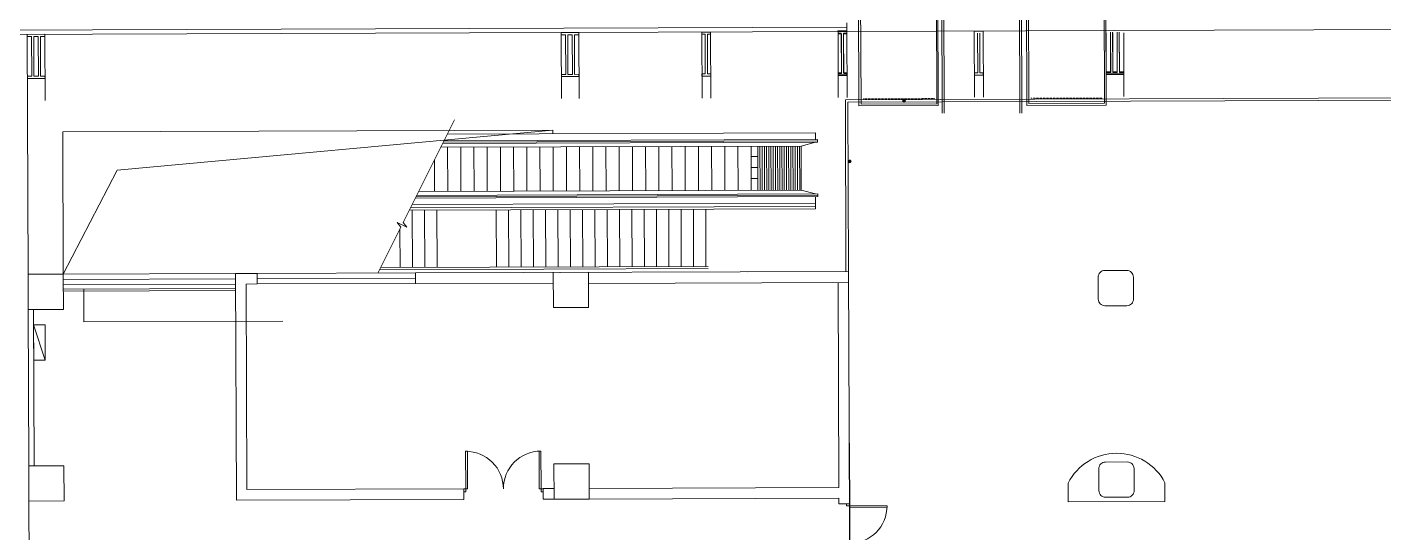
# Model space of a CAD drawing. Header units: millimetres. Extents: x 395197 to 699875, y 745 to 708816.
# Drawn here: x 480476 to 511309, y 579693 to 591177 of the extents above; entities that cross this region are included whole.
import ezdxf

# ---------------------------------------------------------------- set-up
doc = ezdxf.new("R2010")
doc.units = ezdxf.units.MM
doc.linetypes.add('DASHDOT2', pattern=[0.5, 0.25, -0.125, 0, -0.125])
doc.linetypes.add('DASHED', pattern=[0.75, 0.5, -0.25])
for name, color, linetype, lineweight in [('1', 253, 'Continuous', 9), ('2', 253, 'Continuous', 9), ('3', 3, 'Continuous', 9), ('4', 4, 'Continuous', 9), ('5', 5, 'Continuous', 9), ('ARDIM', 4, 'Continuous', 9), ('ARDOOR', 252, 'Continuous', 9), ('ARWALL', 7, 'Continuous', 9), ('CONCRETE', 65, 'Continuous', 9), ('DIM_LEAD', 3, 'Continuous', 9), ('ESCALATOR', 3, 'Continuous', 9), ('STAIR', 2, 'Continuous', 9), ('TRUSS', 53, 'Continuous', 9), ('家俱', 4, 'Continuous', 9), ('水箱', 16, 'Continuous', 9)]:
    doc.layers.add(name, color=color, linetype=linetype, lineweight=lineweight)
doc.layers.add('EECOMM', color=1, linetype='DASHDOT2')

# ---------------------------------------------------------------- blocks, each defined once
blk = doc.blocks.new('AUD05D1S')
for p, q in [((-0.95, 0), (-0.95, 0.95)), ((-0.95, 0.95), (-0.904, 0.95)), ((-0.904, 0), (-0.904, 0.95)), ((0.95, 0.95), (0.904, 0.95)), ((0.904, 0), (0.904, 0.95)), ((0.95, 0), (0.95, 0.95)), ((-0.95, 0), (-0.904, 0)), ((0.95, 0), (0.904, 0))]:
    blk.add_line(p, q)
for points in [[(-1, 0), (-0.95, 0), (-0.95, -0.075), (-1, -0.075)], [(1, 0), (0.95, 0), (0.95, -0.075), (1, -0.075)]]:
    blk.add_lwpolyline(points)
for centre, start, end in [((-0.95, 0), 0, 90), ((0.95, 0), 90, 180)]:
    blk.add_arc(centre, 0.95, start, end)
blk = doc.blocks.new('SX1')
at = {"layer": '水箱'}
blk.add_line((0, -130), (800, 130), dxfattribs=at)
blk.add_lwpolyline([(0, -130), (800, -130), (800, 130), (0, 130)], close=True, dxfattribs=at)
blk.add_solid([(0, -130), (800, -130), (800, 130), (0, -130)], dxfattribs=at)

msp = doc.modelspace()

# ---------------------------------------------------------------- linework, layer by layer
at = {"layer": '1', "extrusion": (-3.52896e-06, 4.65939e-05, 1)}
msp.add_line((480517, 580415, 0), (480524, 578355, 0), dxfattribs=at)
at = {"layer": '1', "extrusion": (-3.52896e-06, 4.65939e-05, 1), "elevation": 33}
msp.add_lwpolyline([(486290, 584497), (481765, 584482), (481762, 585229)], dxfattribs=at)
at = {"layer": '2', "extrusion": (-3.52896e-06, 4.65939e-05, 1)}
for p, q in [((480884, 589514, 0), (480879, 590964, 0)), ((492619, 589554, 0), (492613, 591004, 0)), ((493019, 589556, 0), (493013, 591006, 0)), ((505002, 589598, 0), (504997, 591048, 0)), ((505402, 589599, 0), (505397, 591049, 0)), ((485213, 585583, 0), (481299, 585570, 0)), ((489303, 585597, 0), (485703, 585585, 0)), ((499145, 585630, 0), (496853, 585622, 0)), ((485214, 585344, 0), (481300, 585330, 0)), ((485214, 585244, 0), (481300, 585230, 0)), ((489304, 585357, 0), (485704, 585345, 0)), ((485214, 585194, 0), (481300, 585180, 0))]:
    msp.add_line(p, q, dxfattribs=at)
at = {"layer": '2', "extrusion": (-3.52896e-06, 4.65939e-05, 1), "elevation": 33}
for points in [[(495815, 589566), (495810, 591066), (496010, 591066), (496015, 589566)], [(498911, 589576), (498906, 591076), (499106, 591077), (499111, 589577)], [(502007, 589587), (502002, 591087), (502202, 591088), (502207, 589588)]]:
    msp.add_lwpolyline(points, dxfattribs=at)
at = {"layer": '3', "color": 252, "extrusion": (-3.52896e-06, 4.65939e-05, 1)}
for p, q in [((441906, 590978, 0), (499106, 591177, 0)), ((441992, 590878, 0), (499106, 591077, 0)), ((505195, 591098, 0), (548540, 591249, 0)), ((480480, 591012, 0), (480499, 585567, 0)), ((481288, 588798, 0), (492422, 588837, 0)), ((481288, 588798, 0), (481299, 585570, 0)), ((492422, 588837, 0), (492422, 588757, 0)), ((498394, 587178, 0), (498395, 587053, 0)), ((489233, 585721, 0), (489228, 587021, 0)), ((489513, 585722, 0), (489508, 587022, 0)), ((489793, 585723, 0), (489788, 587023, 0)), ((491143, 585727, 0), (491138, 587027, 0)), ((491423, 585728, 0), (491418, 587028, 0)), ((491703, 585729, 0), (491698, 587029, 0)), ((491983, 585730, 0), (491978, 587030, 0)), ((492263, 585731, 0), (492258, 587031, 0)), ((492543, 585732, 0), (492538, 587032, 0)), ((492823, 585733, 0), (492818, 587033, 0)), ((493103, 585734, 0), (493098, 587034, 0)), ((493383, 585735, 0), (493378, 587035, 0)), ((493663, 585736, 0), (493658, 587036, 0)), ((493943, 585737, 0), (493938, 587037, 0)), ((494223, 585738, 0), (494218, 587038, 0)), ((494503, 585739, 0), (494498, 587039, 0)), ((494783, 585740, 0), (494778, 587040, 0)), ((495063, 585741, 0), (495058, 587041, 0)), ((495343, 585742, 0), (495338, 587042, 0)), ((495623, 585743, 0), (495618, 587043, 0)), ((495903, 585744, 0), (495898, 587044, 0)), ((488953, 585720, 0), (488950, 586596, 0)), ((495953, 585694, 0), (488487, 585668, 0)), ((495953, 585744, 0), (488512, 585718, 0))]:
    msp.add_line(p, q, dxfattribs=at)
at = {"layer": '3', "extrusion": (-3.52896e-06, 4.65939e-05, 1)}
for q in [(499105, 591277, 0), (505195, 591098, 0)]:
    msp.add_line((499106, 591077, 0), q, dxfattribs=at)
at = {"layer": '4', "color": 252, "extrusion": (-3.51145e-06, 3.14244e-05, 1)}
for p, q in [((501240, 600955, 0), (501269, 589220, 0)), ((501290, 600955, 0), (501319, 589221, 0)), ((503005, 601067, 0), (503034, 589220, 0)), ((503055, 601068, 0), (503084, 589220, 0))]:
    msp.add_line(p, q, dxfattribs=at)
at = {"layer": '4', "extrusion": (-3.52896e-06, 4.65939e-05, 1)}
for p, q in [((495810, 591016, 0), (495810, 591066, 0)), ((495810, 591066, 0), (496010, 591066, 0)), ((496010, 591016, 0), (496010, 591066, 0)), ((498906, 591076, 0), (499106, 591077, 0)), ((498906, 591026, 0), (498906, 591076, 0)), ((499106, 591027, 0), (499106, 591077, 0)), ((480579, 590963, 0), (480479, 590962, 0)), ((480582, 590063, 0), (480579, 590963, 0)), ((480632, 590063, 0), (480629, 590963, 0)), ((480729, 590963, 0), (480629, 590963, 0)), ((480732, 590063, 0), (480729, 590963, 0)), ((480879, 590964, 0), (480779, 590963, 0)), ((480782, 590063, 0), (480779, 590963, 0)), ((492613, 591004, 0), (492713, 591005, 0)), ((492717, 590105, 0), (492713, 591005, 0)), ((492767, 590105, 0), (492763, 591005, 0)), ((492763, 591005, 0), (492863, 591005, 0)), ((492867, 590105, 0), (492863, 591005, 0)), ((492913, 591005, 0), (493013, 591006, 0)), ((492917, 590105, 0), (492913, 591005, 0)), ((495810, 591016, 0), (495885, 591016, 0)), ((495888, 590116, 0), (495885, 591016, 0)), ((495938, 590116, 0), (495935, 591016, 0)), ((495935, 591016, 0), (496010, 591016, 0)), ((498906, 591026, 0), (498981, 591027, 0)), ((498984, 590127, 0), (498981, 591027, 0)), ((499034, 590127, 0), (499031, 591027, 0)), ((499031, 591027, 0), (499106, 591027, 0)), ((502080, 590137, 0), (502077, 591037, 0)), ((502130, 590138, 0), (502127, 591038, 0)), ((505101, 590148, 0), (505097, 591048, 0)), ((505151, 590148, 0), (505147, 591048, 0)), ((505251, 590148, 0), (505247, 591048, 0)), ((505301, 590149, 0), (505297, 591049, 0)), ((505001, 590148, 0), (505101, 590148, 0)), ((505001, 590098, 0), (505001, 590148, 0)), ((505151, 590148, 0), (505251, 590148, 0)), ((505301, 590149, 0), (505401, 590149, 0)), ((505401, 590099, 0), (505401, 590149, 0)), ((480582, 590063, 0), (480482, 590062, 0)), ((480483, 590012, 0), (480482, 590062, 0)), ((480883, 590014, 0), (480483, 590012, 0)), ((480732, 590063, 0), (480632, 590063, 0)), ((480882, 590064, 0), (480782, 590063, 0)), ((480883, 590014, 0), (480882, 590064, 0)), ((492617, 590104, 0), (492717, 590105, 0)), ((492617, 590054, 0), (492617, 590104, 0)), ((492617, 590054, 0), (493017, 590056, 0)), ((492767, 590105, 0), (492867, 590105, 0)), ((492917, 590105, 0), (493017, 590106, 0)), ((493017, 590056, 0), (493017, 590106, 0)), ((495813, 590116, 0), (495888, 590116, 0)), ((495813, 590066, 0), (495813, 590116, 0)), ((495813, 590066, 0), (496013, 590066, 0)), ((495938, 590116, 0), (496013, 590116, 0)), ((496013, 590066, 0), (496013, 590116, 0)), ((498909, 590126, 0), (498984, 590127, 0)), ((498909, 590076, 0), (498909, 590126, 0)), ((498909, 590076, 0), (499109, 590077, 0)), ((499034, 590127, 0), (499109, 590127, 0)), ((499109, 590077, 0), (499109, 590127, 0)), ((502005, 590137, 0), (502080, 590137, 0)), ((502005, 590087, 0), (502005, 590137, 0)), ((502005, 590087, 0), (502205, 590088, 0)), ((502130, 590138, 0), (502205, 590138, 0)), ((502205, 590088, 0), (502205, 590138, 0)), ((505001, 590098, 0), (505401, 590099, 0))]:
    msp.add_line(p, q, dxfattribs=at)
at = {"layer": '4', "color": 252, "extrusion": (-3.52896e-06, 4.65939e-05, 1)}
for p, q in [((498903, 591093, 0), (499103, 591094, 0)), ((498904, 591043, 0), (498903, 591093, 0)), ((499104, 591044, 0), (499103, 591094, 0)), ((505098, 590165, 0), (505095, 591065, 0)), ((505148, 590165, 0), (505145, 591065, 0)), ((505248, 590165, 0), (505245, 591065, 0)), ((505298, 590165, 0), (505295, 591065, 0)), ((498904, 591043, 0), (498979, 591043, 0)), ((498982, 590143, 0), (498979, 591043, 0)), ((499029, 591043, 0), (499104, 591044, 0)), ((499032, 590143, 0), (499029, 591043, 0)), ((498907, 590143, 0), (498982, 590143, 0)), ((498907, 590093, 0), (498907, 590143, 0)), ((499032, 590143, 0), (499107, 590144, 0)), ((499107, 590094, 0), (499107, 590144, 0)), ((504998, 590164, 0), (505098, 590165, 0)), ((504998, 590114, 0), (504998, 590164, 0)), ((505148, 590165, 0), (505248, 590165, 0)), ((505298, 590165, 0), (505398, 590166, 0)), ((505398, 590116, 0), (505398, 590166, 0)), ((498907, 590093, 0), (499107, 590094, 0)), ((504998, 590114, 0), (505398, 590116, 0))]:
    msp.add_line(p, q, dxfattribs=at)
at = {"layer": '4', "color": 4, "extrusion": (-3.52896e-06, 4.65939e-05, 1)}
for p, q in [((485213, 585464, 0), (481299, 585450, 0)), ((489303, 585477, 0), (485703, 585465, 0))]:
    msp.add_line(p, q, dxfattribs=at)
at = {"layer": '4', "extrusion": (-3.52896e-06, 4.65939e-05, 1), "elevation": 33}
for points in [[(480879, 590964), (480879, 591014), (480479, 591012), (480479, 590962)], [(492613, 591004), (492613, 591054), (493013, 591056), (493013, 591006)]]:
    msp.add_lwpolyline(points, dxfattribs=at)
at = {"layer": '5', "color": 252, "extrusion": (-3.52896e-06, 4.65939e-05, 1), "elevation": 33}
msp.add_lwpolyline([(481299, 585570), (482526, 587932), (492422, 588837)], dxfattribs=at)
at = {"layer": 'ARWALL', "color": 252, "extrusion": (-3.52896e-06, 4.65939e-05, 1)}
for p, q in [((485703, 585585, 0), (485213, 585583, 0)), ((485213, 585583, 0), (485231, 580433, 0)), ((485703, 585585, 0), (485704, 585345, 0)), ((499145, 585629, 0), (489303, 585596, 0)), ((489303, 585596, 0), (489304, 585357, 0)), ((499145, 585630, 0), (499163, 580412, 0)), ((485704, 585345, 0), (485454, 585344, 0)), ((485454, 585344, 0), (485470, 580674, 0)), ((492434, 585366, 0), (489304, 585356, 0)), ((499146, 585379, 0), (493234, 585359, 0)), ((498906, 585378, 0), (498922, 580721, 0)), ((480502, 584765, 0), (480514, 581215, 0)), ((480622, 584766, 0), (480634, 581216, 0)), ((485470, 580674, 0), (490400, 580691, 0)), ((490401, 580451, 0), (490400, 580691, 0)), ((490401, 580451, 0), (490400, 580691, 0)), ((492201, 580458, 0), (492200, 580698, 0)), ((492201, 580458, 0), (492200, 580698, 0)), ((492450, 580698, 0), (492200, 580698, 0)), ((493250, 580701, 0), (498922, 580721, 0)), ((499162, 580720, 0), (499163, 580351, 0)), ((485231, 580433, 0), (490401, 580451, 0)), ((492451, 580458, 0), (492201, 580458, 0)), ((493251, 580461, 0), (498923, 580481, 0)), ((498923, 580480, 0), (498923, 580350, 0)), ((499163, 580351, 0), (498923, 580350, 0))]:
    msp.add_line(p, q, dxfattribs=at)
at = {"layer": 'ARWALL', "color": 252, "extrusion": (-3.52896e-06, 4.65939e-05, 1), "elevation": 33}
for points in [[(480502, 584765), (481302, 584768), (481299, 585568), (480499, 585565)], [(492436, 584807), (493236, 584810), (493233, 585610), (492433, 585607)], [(480517, 580415), (481317, 580418), (481314, 581218), (480514, 581215)], [(492451, 580457), (493251, 580460), (493248, 581260), (492448, 581257)]]:
    msp.add_lwpolyline(points, close=True, dxfattribs=at)
for points in [[(504970, 584851), (505470, 584852, 0.414214), (505619, 585003), (505617, 585503, 0.414214), (505467, 585652), (504967, 585651, 0.414214), (504817, 585500), (504819, 585000, 0.414214)], [(504970, 584851), (505470, 584852, 0.414214), (505619, 585003), (505617, 585503, 0.414214), (505467, 585652), (504967, 585651, 0.414214), (504817, 585500), (504819, 585000, 0.414214)], [(504985, 580501), (505485, 580502, 0.414214), (505634, 580653), (505632, 581153, 0.414214), (505482, 581302), (504982, 581301, 0.414214), (504832, 581150), (504834, 580650, 0.414214)], [(504985, 580501), (505485, 580502, 0.414214), (505634, 580653), (505632, 581153, 0.414214), (505482, 581302), (504982, 581301, 0.414214), (504832, 581150), (504834, 580650, 0.414214)]]:
    msp.add_lwpolyline(points, format="xyb", close=True, dxfattribs=at)
at = {"layer": 'ARWALL', "color": 252}
for centre, start_param, end_param in [((492586, 585607, 0), 6.212193, 7.782989), ((492321, 580459, 0), 3.0706, 4.641397), ((492451, 580459, 0), 4.641397, 6.212193), ((492451, 580459, 0), 4.641397, 6.212193)]:
    msp.add_ellipse(centre, major_axis=(0.499, 0.037), ratio=1, start_param=start_param, end_param=end_param, dxfattribs=at)
at = {"layer": 'CONCRETE', "color": 252, "extrusion": (-3.51145e-06, 3.14243e-05, 1)}
for p, q in [((504958, 601271, 0), (504999, 589407, 0)), ((499340, 600921, 0), (499380, 589387, 0)), ((503199, 589401, 0), (504999, 589407, 0)), ((503199, 589401, 0), (504999, 589407, 0))]:
    msp.add_line(p, q, dxfattribs=at)
at = {"layer": 'CONCRETE', "color": 252, "linetype": 'Continuous', "extrusion": (-3.51145e-06, 3.14243e-05, 1)}
for p, q in [((501140, 600951, 0), (501180, 589394, 0)), ((503159, 601076, 0), (503199, 589401, 0)), ((504972, 597279, 0), (504999, 589407, 0))]:
    msp.add_line(p, q, dxfattribs=at)
at = {"layer": 'CONCRETE', "color": 252, "linetype": 'Continuous', "extrusion": (-3.52896e-06, 4.65939e-05, 1)}
msp.add_line((504978, 595852, 0), (504999, 589793, 0), dxfattribs=at)
at = {"layer": 'DIM_LEAD', "linetype": 'ByBlock', "const_width": 40, "elevation": 0}
for points in [[(500386, 589503, 1), (500426, 589503, 1)], [(499151, 588128, 1), (499191, 588128, 1)]]:
    msp.add_lwpolyline(points, format="xyb", close=True, dxfattribs=at)
at = {"layer": 'EECOMM', "color": 3, "linetype": 'ByBlock', "elevation": 0}
msp.add_lwpolyline([(499158, 581727), (499170, 578423), (503992, 578438), (503993, 578197), (506343, 578205), (506348, 576505), (503999, 576497), (504006, 574511), (504703, 574514), (504702, 574850), (505804, 574850), (505829, 567778), (505829, 567775), (504029, 567766), (504035, 566086), (506384, 566125), (506390, 564425), (504041, 564417), (504042, 564177), (499220, 564160), (499233, 560251)], dxfattribs=at)
at = {"layer": 'ESCALATOR', "extrusion": (-3.52896e-06, 4.65939e-05, 1)}
for p, q in [((489874, 588448, 0), (498066, 588477, 0)), ((496932, 588238, 0), (497082, 588238, 0)), ((496933, 587988, 0), (497083, 587988, 0)), ((496933, 587738, 0), (497083, 587738, 0))]:
    msp.add_line(p, q, dxfattribs=at)
at = {"layer": 'STAIR', "color": 4, "extrusion": (-3.52896e-06, 4.65939e-05, 1)}
for p, q in [((499071, 589527, 0), (556689, 589727, 0)), ((499085, 585630, 0), (499071, 589527, 0)), ((499131, 589477, 0), (556689, 589677, 0)), ((499145, 585630, 0), (499131, 589477, 0))]:
    msp.add_line(p, q, dxfattribs=at)
at = {"layer": 'STAIR', "color": 252, "extrusion": (-3.52896e-06, 4.65939e-05, 1)}
for p, q in [((490185, 589071, 0), (489022, 586741, 0)), ((498439, 588597, 0), (489934, 588567, 0)), ((498439, 588627, 0), (489949, 588597, 0)), ((498389, 588778, 0), (490024, 588749, 0)), ((498389, 588626, 0), (498389, 588778, 0)), ((498440, 588567, 0), (498439, 588627, 0)), ((498440, 588567, 0), (489919, 588537, 0)), ((490034, 587449, 0), (490031, 588449, 0)), ((490334, 587450, 0), (490331, 588450, 0)), ((490634, 587451, 0), (490631, 588451, 0)), ((490934, 587452, 0), (490931, 588452, 0)), ((491234, 587453, 0), (491231, 588453, 0)), ((491534, 587454, 0), (491531, 588454, 0)), ((491834, 587455, 0), (491831, 588455, 0)), ((492134, 587456, 0), (492131, 588456, 0)), ((492434, 587457, 0), (492431, 588457, 0)), ((492734, 587458, 0), (492731, 588458, 0)), ((493034, 587459, 0), (493031, 588459, 0)), ((493334, 587460, 0), (493331, 588460, 0)), ((493634, 587461, 0), (493631, 588461, 0)), ((493934, 587462, 0), (493931, 588462, 0)), ((494234, 587463, 0), (494231, 588463, 0)), ((494534, 587464, 0), (494531, 588464, 0)), ((494834, 587465, 0), (494831, 588465, 0)), ((495134, 587466, 0), (495131, 588466, 0)), ((495434, 587467, 0), (495431, 588467, 0)), ((495734, 587468, 0), (495731, 588468, 0)), ((496034, 587469, 0), (496031, 588469, 0)), ((496334, 587470, 0), (496331, 588470, 0)), ((496634, 587472, 0), (496631, 588472, 0)), ((496934, 587473, 0), (496931, 588473, 0)), ((497084, 587473, 0), (497081, 588473, 0)), ((497134, 587473, 0), (497131, 588473, 0)), ((497184, 587473, 0), (497181, 588473, 0)), ((497234, 587474, 0), (497231, 588474, 0)), ((497284, 587474, 0), (497281, 588474, 0)), ((497334, 587474, 0), (497331, 588474, 0)), ((497384, 587474, 0), (497381, 588474, 0)), ((497434, 587474, 0), (497431, 588474, 0)), ((497484, 587474, 0), (497481, 588474, 0)), ((497534, 587475, 0), (497531, 588475, 0)), ((497584, 587475, 0), (497581, 588475, 0)), ((497634, 587475, 0), (497631, 588475, 0)), ((497684, 587475, 0), (497681, 588475, 0)), ((497734, 587475, 0), (497731, 588475, 0)), ((497784, 587476, 0), (497781, 588476, 0)), ((497834, 587476, 0), (497831, 588476, 0)), ((497884, 587476, 0), (497881, 588476, 0)), ((497934, 587476, 0), (497931, 588476, 0)), ((497984, 587476, 0), (497981, 588476, 0)), ((498034, 587476, 0), (498031, 588476, 0)), ((498390, 588567, 0), (498066, 588477, 0)), ((498069, 587477, 0), (498066, 588477, 0)), ((489734, 587448, 0), (489732, 588163, 0)), ((498444, 587388, 0), (489329, 587356, 0)), ((489374, 587446, 0), (498069, 587477, 0)), ((498394, 587388, 0), (498069, 587477, 0)), ((498444, 587328, 0), (498444, 587388, 0)), ((498395, 587103, 0), (489187, 587071, 0)), ((498394, 587178, 0), (489224, 587146, 0)), ((498444, 587328, 0), (489299, 587296, 0)), ((498444, 587358, 0), (489314, 587326, 0)), ((498394, 587178, 0), (498394, 587328, 0)), ((498395, 587053, 0), (489162, 587021, 0)), ((488969, 586634, 0), (488449, 585593, 0)), ((488888, 586741, 0), (488969, 586634, 0)), ((489103, 586634, 0), (488888, 586741, 0)), ((489022, 586741, 0), (489103, 586634, 0))]:
    msp.add_line(p, q, dxfattribs=at)
at = {"layer": 'TRUSS', "color": 252, "linetype": 'Continuous', "extrusion": (-3.51145e-06, 3.14243e-05, 1)}
for p, q in [((504922, 601266, 0), (504963, 589447, 0)), ((501111, 600950, 0), (501151, 589434, 0)), ((503199, 601080, 0), (503240, 589441, 0)), ((499387, 600921, 0), (499427, 589428, 0))]:
    msp.add_line(p, q, dxfattribs=at)
at = {"layer": 'TRUSS', "color": 252, "linetype": 'DASHED', "extrusion": (-3.51145e-06, 3.14243e-05, 1)}
for p, q in [((499477, 589548, 0), (501101, 589554, 0)), ((499477, 589548, 0), (501101, 589554, 0)), ((503289, 589561, 0), (504913, 589567, 0)), ((503289, 589561, 0), (504913, 589567, 0))]:
    msp.add_line(p, q, dxfattribs=at)
at = {"layer": 'TRUSS', "color": 252, "extrusion": (-3.51145e-06, 3.14243e-05, 1)}
for p, q in [((499380, 589387, 0), (501180, 589394, 0)), ((499380, 589387, 0), (501180, 589394, 0)), ((499427, 589428, 0), (501151, 589434, 0)), ((499427, 589428, 0), (501151, 589434, 0)), ((499427, 589428, 0), (501151, 589434, 0)), ((499427, 589428, 0), (501151, 589434, 0)), ((503199, 589401, 0), (504999, 589407, 0)), ((503199, 589401, 0), (504999, 589407, 0)), ((503240, 589441, 0), (504963, 589447, 0)), ((503240, 589441, 0), (504963, 589447, 0)), ((503240, 589441, 0), (504963, 589447, 0)), ((503240, 589441, 0), (504963, 589447, 0))]:
    msp.add_line(p, q, dxfattribs=at)
at = {"layer": '家俱', "extrusion": (-3.52896e-06, 4.65939e-05, 1), "elevation": 33}
msp.add_lwpolyline([(506334, 580830), (506335, 580405), (504136, 580398), (504134, 580822, -0.613639)], format="xyb", close=True, dxfattribs=at)

# ---------------------------------------------------------------- block references
at = {"layer": 'ARDIM', "extrusion": (-3.52896e-06, 4.65939e-05, 1), "rotation": 90.19945355754629}
msp.add_blockref('SX1', (480756, 583616, -39), dxfattribs=at)
at = {"layer": 'ARDOOR', "extrusion": (3.5295e-06, -4.65939e-05, -1)}
for p, xscale, yscale, zscale, rotation in [((-491300, 580692, 39), 900.0000000000872, 900.0000000000872, -900.0000000000005, 359.800546424117), ((-499166, 579451, 39), 900.000000000119, 900.000000000119, -900.0000000000009, 89.80054642410929)]:
    msp.add_blockref('AUD05D1S', p, dxfattribs=dict(at, xscale=xscale, yscale=yscale, zscale=zscale, rotation=rotation))

doc.saveas('drawing.dxf')
